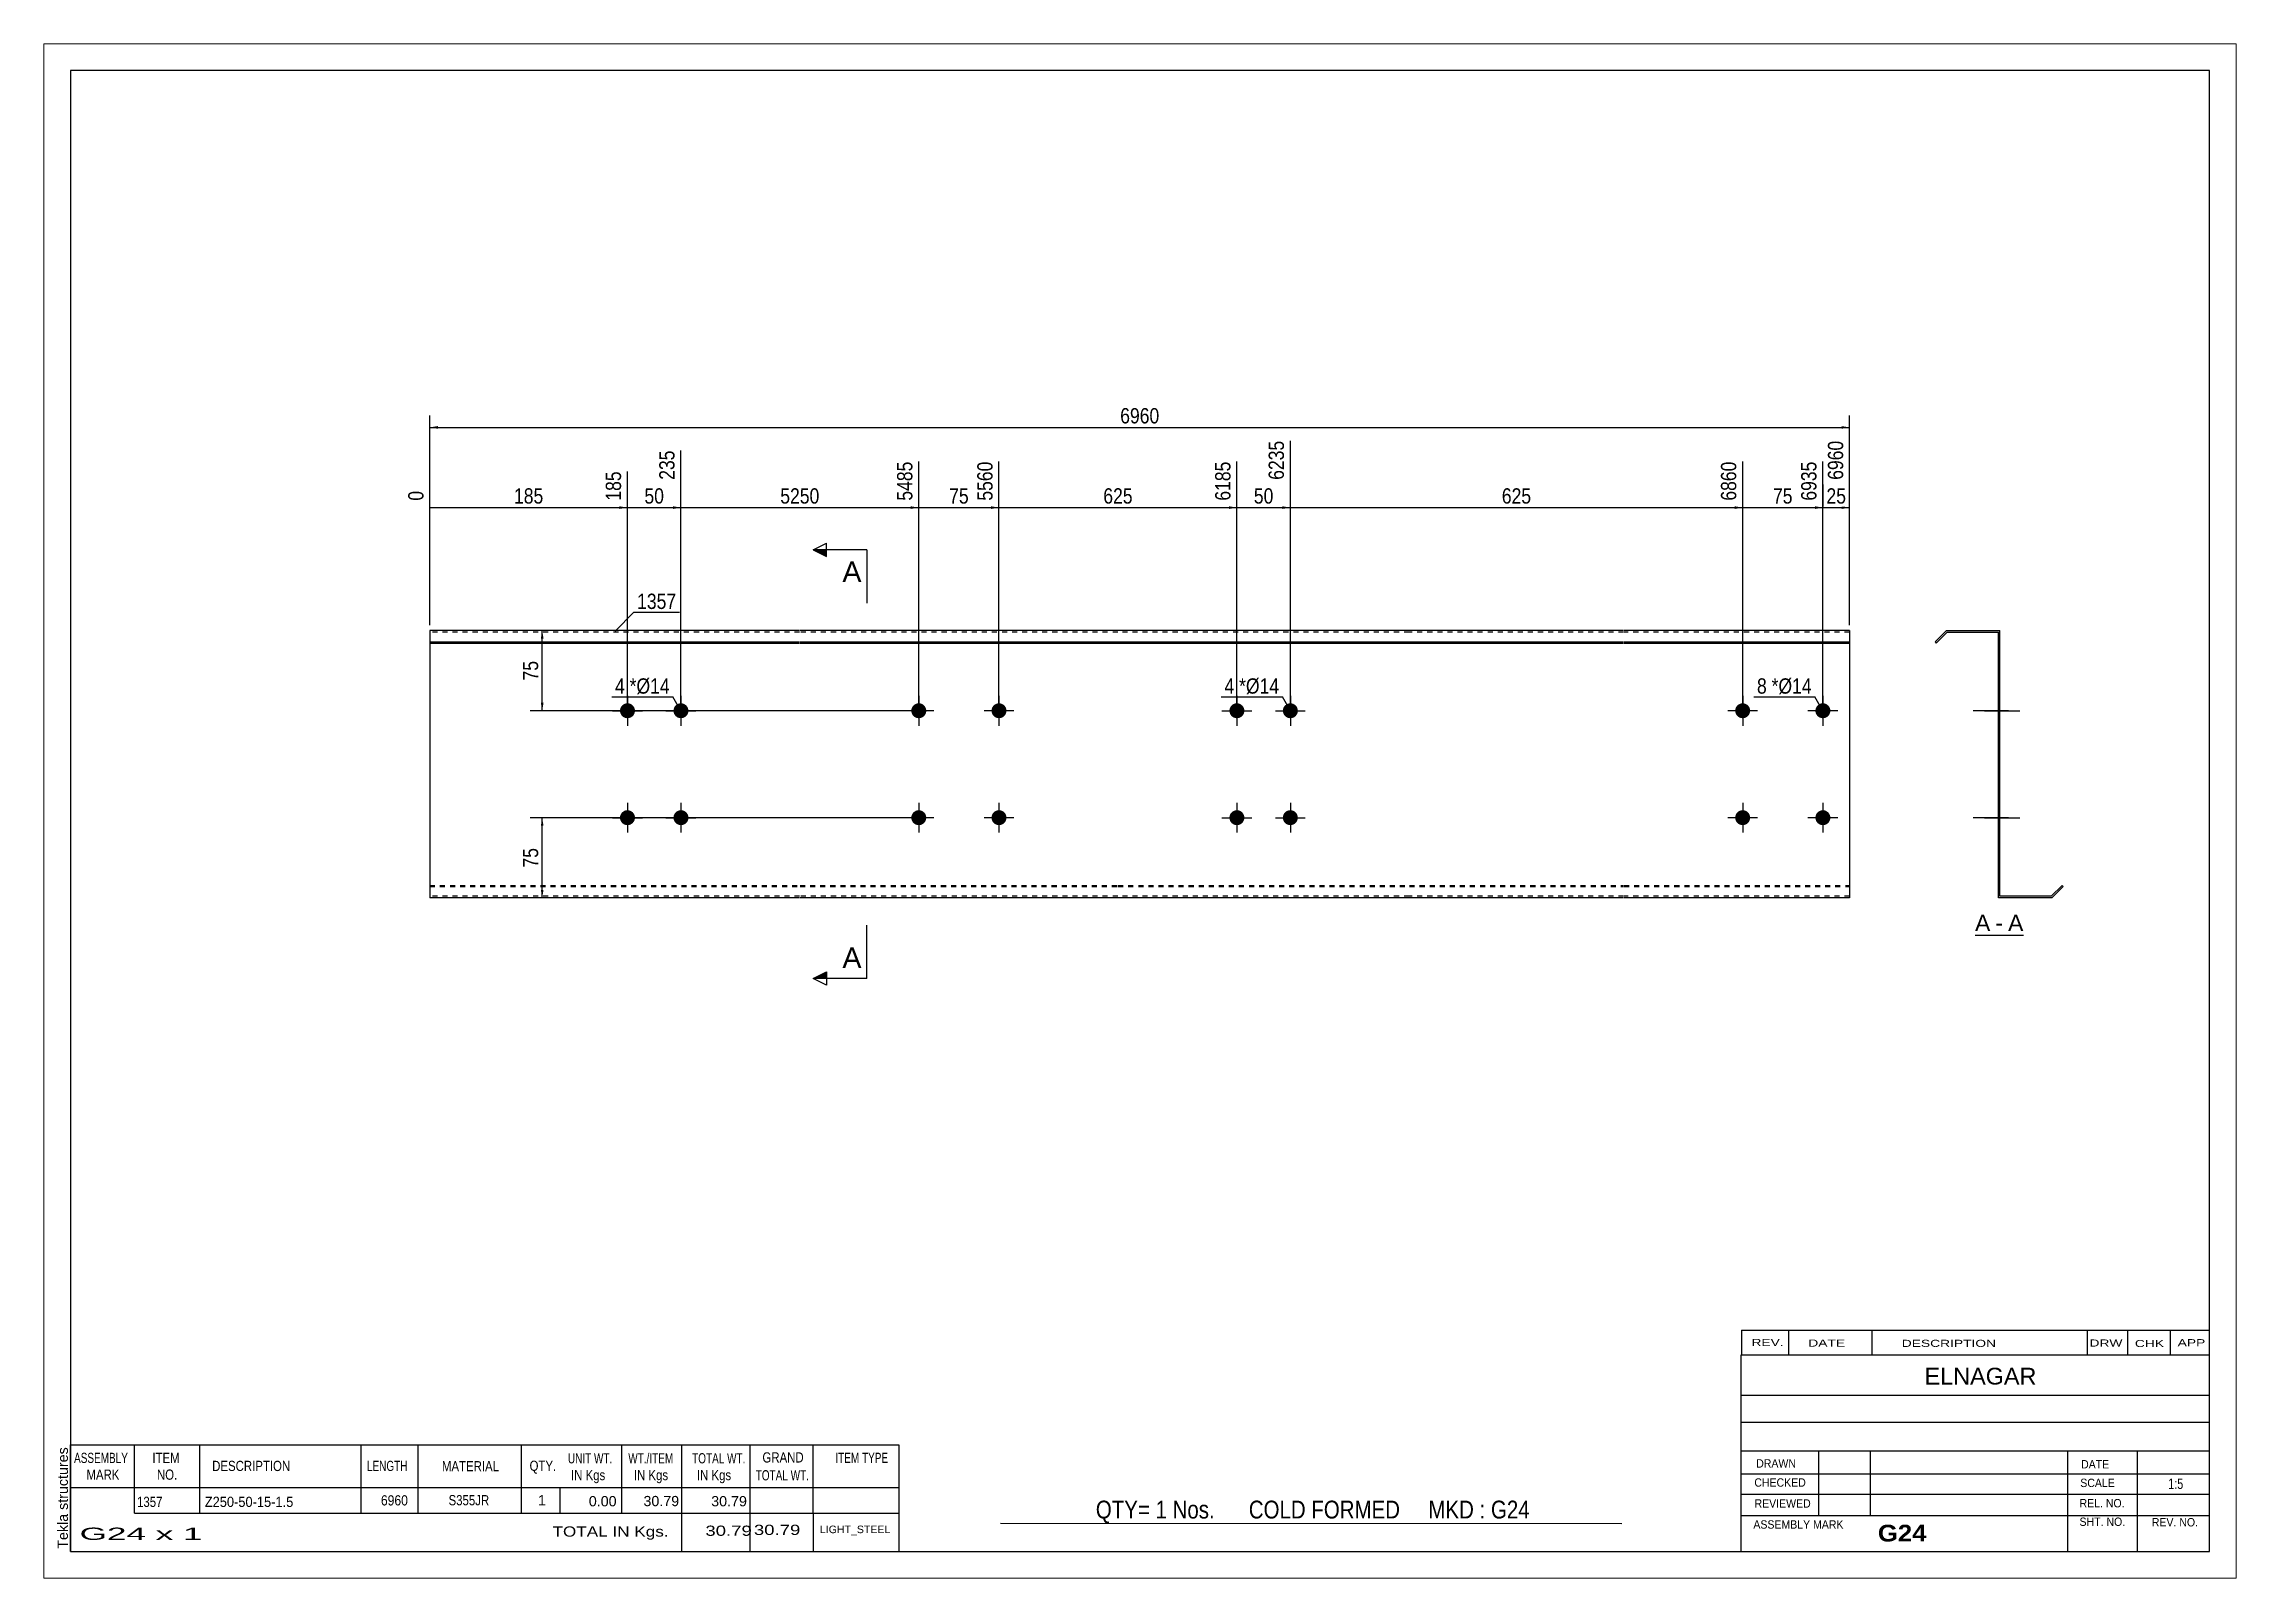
# Paper-space layout 'Layout1' of a CAD drawing. Header units: millimetres. Extents: x 0 to 410, y 0 to 287.
# The model-space entities are those that its viewports show. They can reach past a viewport. Long polylines and large blocks are cut down to what shows.
import ezdxf

# ---------------------------------------------------------------- set-up
doc = ezdxf.new("R2010")
doc.units = ezdxf.units.MM
doc.linetypes.add('DXK_LINE_DOT1', pattern=[1.8814, 0.9407, -0.9407])
doc.layers.add('Viewport layer', color=7, linetype='Continuous', plot=False)
doc.styles.add('Arial', font='ARIAL.TTF', dxfattribs={"height": 0.2})
doc.styles.add('Arial Bold', font='ARIALBD.TTF', dxfattribs={"height": 0.2})
doc.styles.add('Arial Narrow', font='ARIALN.TTF', dxfattribs={"height": 0.2})

# ---------------------------------------------------------------- blocks, each defined once
blk = doc.blocks.new('Unknown-629090139-1585')
at = {"color": 5, "linetype": 'Continuous'}
for p, q in [((332.8, 129.75), (-67.2, 129.75)), ((-67.2, 129.75), (-67.2, -147.25)), ((332.8, -147.25), (332.8, 129.75)), ((-67.2, -147.25), (332.8, -147.25))]:
    blk.add_line(p, q, dxfattribs=at)
at = {"color": 174, "linetype": 'Continuous', "style": 'Arial'}
blk.add_text('Tekla structures', height=1.9102, rotation=90, dxfattribs=at).set_placement((-67.7, -146.75))
blk = doc.blocks.new('Unknown-629090139-12 - 1229')
at = {"color": 7, "linetype": 'Continuous'}
blk.add_line((288.97, -31.95), (298, -31.95), dxfattribs=at)
at = {"color": 0, "linetype": 'Continuous'}
blk.add_wipeout([(291.81, -31.2), (291.81, -28), (288.97, -28), (288.97, -31.2)], dxfattribs=at)
blk.add_wipeout([(294.19, -31.2), (294.19, -28), (292.77, -28), (292.77, -31.2)], dxfattribs=at)
at = {"color": 96, "linetype": 'Continuous', "style": 'Arial'}
blk.add_text('A', height=3.06, dxfattribs=at).set_placement((288.97, -31.2))
at = {"color": 0, "linetype": 'Continuous'}
blk.add_wipeout([(298, -31.2), (298, -28), (295.15, -28), (295.15, -31.2)], dxfattribs=at)
at = {"color": 96, "linetype": 'Continuous', "style": 'Arial'}
for s, p in [('A', (295.15, -31.2)), ('-', (292.77, -31.2))]:
    blk.add_text(s, height=3.06, dxfattribs=at).set_placement(p)
blk = doc.blocks.new('Bolt-629090139-1223 - 1203')
at = {"linetype": 'Continuous'}
for points in [[(107.83, 10, -1), (105.03, 10, -1)], [(246.91, 10, -1), (244.11, 10, -1)]]:
    blk.add_hatch(color=3, dxfattribs=at).paths.add_polyline_path(points)
at = {"color": 3, "linetype": 'Continuous'}
for p, q in [((106.43, 12.8), (106.43, 7.2)), ((245.51, 12.8), (245.51, 7.2)), ((109.23, 10), (103.63, 10)), ((248.31, 10), (242.71, 10))]:
    blk.add_line(p, q, dxfattribs=at)
blk = doc.blocks.new('Part-629090139-1218 - 1203')
at = {"color": 2, "linetype": 'Continuous'}
for p, q in [((0, 25), (0, -25)), ((69.14, 25), (0, 25)), ((128.63, 25), (69.24, 25)), ((183.12, 25), (128.73, 25)), ((223.22, 25), (183.22, 25)), ((265.51, 25), (223.32, 25)), ((265.51, 25), (265.51, -25)), ((0, 22.88), (69.14, 22.88)), ((0, 22.67), (69.14, 22.67)), ((69.24, 22.88), (128.63, 22.88)), ((69.24, 22.67), (128.63, 22.67)), ((128.73, 22.88), (183.12, 22.88)), ((128.73, 22.67), (183.12, 22.67)), ((183.22, 22.88), (223.22, 22.88)), ((183.22, 22.67), (223.22, 22.67)), ((223.32, 22.88), (265.51, 22.88)), ((223.32, 22.67), (265.51, 22.67)), ((69.14, -25), (0, -25)), ((128.63, -25), (69.24, -25)), ((183.12, -25), (128.73, -25)), ((223.22, -25), (183.22, -25)), ((265.51, -25), (223.32, -25))]:
    blk.add_line(p, q, dxfattribs=at)
at = {"color": 7, "linetype": 'DXK_LINE_DOT1'}
for p, q in [((69.14, 24.7), (0, 24.7)), ((128.63, 24.7), (69.24, 24.7)), ((183.12, 24.7), (128.73, 24.7)), ((223.22, 24.7), (183.22, 24.7)), ((265.51, 24.7), (223.32, 24.7)), ((0, -22.67), (69.14, -22.67)), ((0, -22.88), (69.14, -22.88)), ((69.24, -22.67), (128.63, -22.67)), ((69.24, -22.88), (128.63, -22.88)), ((128.73, -22.67), (183.12, -22.67)), ((128.73, -22.88), (183.12, -22.88)), ((183.22, -22.67), (223.22, -22.67)), ((183.22, -22.88), (223.22, -22.88)), ((223.32, -22.67), (265.51, -22.67)), ((223.32, -22.88), (265.51, -22.88)), ((69.14, -24.7), (0, -24.7)), ((128.63, -24.7), (69.24, -24.7)), ((183.12, -24.7), (128.73, -24.7)), ((223.22, -24.7), (183.22, -24.7)), ((265.51, -24.7), (223.32, -24.7))]:
    blk.add_line(p, q, dxfattribs=at)
blk = doc.blocks.new('Bolt-629090139-1219 - 1203')
at = {"linetype": 'Continuous'}
for points in [[(92.83, -10, -1), (90.03, -10, -1)], [(261.91, -10, -1), (259.11, -10, -1)]]:
    blk.add_hatch(color=3, dxfattribs=at).paths.add_polyline_path(points)
at = {"color": 3, "linetype": 'Continuous'}
for p, q in [((91.43, -7.2), (91.43, -12.8)), ((260.51, -7.2), (260.51, -12.8)), ((94.23, -10), (88.63, -10)), ((263.31, -10), (257.71, -10))]:
    blk.add_line(p, q, dxfattribs=at)
blk = doc.blocks.new('Bolt-629090139-1220 - 1203')
at = {"linetype": 'Continuous'}
for points in [[(92.83, 10, -1), (90.03, 10, -1)], [(261.91, 10, -1), (259.11, 10, -1)]]:
    blk.add_hatch(color=3, dxfattribs=at).paths.add_polyline_path(points)
at = {"color": 3, "linetype": 'Continuous'}
for p, q in [((91.43, 12.8), (91.43, 7.2)), ((260.51, 12.8), (260.51, 7.2)), ((94.23, 10), (88.63, 10)), ((263.31, 10), (257.71, 10))]:
    blk.add_line(p, q, dxfattribs=at)
blk = doc.blocks.new('Bolt-629090139-1221 - 1203')
at = {"linetype": 'Continuous'}
for points in [[(152.32, 10, -1), (149.52, 10, -1)], [(162.32, 10, -1), (159.52, 10, -1)], [(152.32, -10, -1), (149.52, -10, -1)], [(162.32, -10, -1), (159.52, -10, -1)]]:
    blk.add_hatch(color=3, dxfattribs=at).paths.add_polyline_path(points)
at = {"color": 3, "linetype": 'Continuous'}
for p, q in [((150.92, 12.8), (150.92, 7.2)), ((160.92, 12.8), (160.92, 7.2)), ((148.12, 10), (153.72, 10)), ((158.12, 10), (163.72, 10)), ((150.92, -7.2), (150.92, -12.8)), ((160.92, -7.2), (160.92, -12.8)), ((148.12, -10), (153.72, -10)), ((158.12, -10), (163.72, -10))]:
    blk.add_line(p, q, dxfattribs=at)
blk = doc.blocks.new('Bolt-629090139-1222 - 1203')
at = {"linetype": 'Continuous'}
for points in [[(107.83, -10, -1), (105.03, -10, -1)], [(246.91, -10, -1), (244.11, -10, -1)]]:
    blk.add_hatch(color=3, dxfattribs=at).paths.add_polyline_path(points)
at = {"color": 3, "linetype": 'Continuous'}
for p, q in [((106.43, -7.2), (106.43, -12.8)), ((245.51, -7.2), (245.51, -12.8)), ((109.23, -10), (103.63, -10)), ((248.31, -10), (242.71, -10))]:
    blk.add_line(p, q, dxfattribs=at)
blk = doc.blocks.new('Bolt-629090139-1224 - 1203')
at = {"linetype": 'Continuous'}
for points in [[(38.35, 10, -1), (35.55, 10, -1)], [(48.35, 10, -1), (45.55, 10, -1)], [(38.35, -10, -1), (35.55, -10, -1)], [(48.35, -10, -1), (45.55, -10, -1)]]:
    blk.add_hatch(color=3, dxfattribs=at).paths.add_polyline_path(points)
at = {"color": 3, "linetype": 'Continuous'}
for p, q in [((36.95, 12.8), (36.95, 7.2)), ((46.95, 12.8), (46.95, 7.2)), ((34.15, 10), (39.75, 10)), ((44.15, 10), (49.75, 10)), ((36.95, -7.2), (36.95, -12.8)), ((46.95, -7.2), (46.95, -12.8)), ((34.15, -10), (39.75, -10)), ((44.15, -10), (49.75, -10))]:
    blk.add_line(p, q, dxfattribs=at)
blk = doc.blocks.new('Bolt-629090139-1232 - 1229')
at = {"linetype": 'Continuous'}
blk.add_hatch(color=3, dxfattribs=at).paths.add_polyline_path([(293.63, -11.4), (293.63, -8.6), (293.33, -8.6), (293.33, -11.4)])
blk.add_hatch(color=3, dxfattribs=at).paths.add_polyline_path([(293.63, -11.4), (293.63, -8.6), (293.33, -8.6), (293.33, -11.4)])
at = {"color": 3, "linetype": 'Continuous'}
for p, q in [((295.23, -10), (288.63, -10)), ((295.23, -10), (288.63, -10)), ((293.63, -8.6), (293.33, -8.6)), ((293.63, -8.6), (293.33, -8.6)), ((293.63, -11.4), (293.33, -11.4)), ((293.63, -11.4), (293.33, -11.4))]:
    blk.add_line(p, q, dxfattribs=at)
blk = doc.blocks.new('Part-629090139-1231 - 1229')
at = {"color": 2, "linetype": 'Continuous'}
for p, q in [((283.63, 25), (281.51, 22.88)), ((281.72, 22.67), (283.76, 24.7)), ((283.63, 25), (293.63, 25)), ((283.76, 24.7), (293.33, 24.7)), ((293.33, -25), (293.33, 24.7)), ((293.63, -24.7), (293.63, 25)), ((281.51, 22.88), (281.72, 22.67)), ((303.21, -24.7), (305.24, -22.67)), ((303.33, -25), (305.45, -22.88)), ((305.45, -22.88), (305.24, -22.67)), ((303.33, -25), (293.33, -25)), ((303.21, -24.7), (293.63, -24.7))]:
    blk.add_line(p, q, dxfattribs=at)
blk = doc.blocks.new('Bolt-629090139-1233 - 1229')
at = {"linetype": 'Continuous'}
blk.add_hatch(color=3, dxfattribs=at).paths.add_polyline_path([(293.63, 8.6), (293.63, 11.4), (293.33, 11.4), (293.33, 8.6)])
blk.add_hatch(color=3, dxfattribs=at).paths.add_polyline_path([(293.63, 8.6), (293.63, 11.4), (293.33, 11.4), (293.33, 8.6)])
at = {"color": 3, "linetype": 'Continuous'}
for p, q in [((295.23, 10), (288.63, 10)), ((295.23, 10), (288.63, 10)), ((293.63, 11.4), (293.33, 11.4)), ((293.63, 11.4), (293.33, 11.4)), ((293.63, 8.6), (293.33, 8.6)), ((293.63, 8.6), (293.33, 8.6))]:
    blk.add_line(p, q, dxfattribs=at)
blk = doc.blocks.new('Bolt-629090139-1234 - 1229')
at = {"linetype": 'Continuous'}
for points in [[(293.63, 8.6), (293.63, 11.4), (293.33, 11.4), (293.33, 8.6)], [(293.63, 8.6), (293.63, 11.4), (293.33, 11.4), (293.33, 8.6)], [(293.63, -11.4), (293.63, -8.6), (293.33, -8.6), (293.33, -11.4)], [(293.63, -11.4), (293.63, -8.6), (293.33, -8.6), (293.33, -11.4)]]:
    blk.add_hatch(color=3, dxfattribs=at).paths.add_polyline_path(points)
at = {"color": 3, "linetype": 'Continuous'}
for p, q in [((290.73, 10), (297.33, 10)), ((290.73, 10), (297.33, 10)), ((293.33, 11.4), (293.63, 11.4)), ((293.33, 11.4), (293.63, 11.4)), ((293.33, 8.6), (293.63, 8.6)), ((293.33, 8.6), (293.63, 8.6)), ((290.73, -10), (297.33, -10)), ((290.73, -10), (297.33, -10)), ((293.33, -8.6), (293.63, -8.6)), ((293.33, -8.6), (293.63, -8.6)), ((293.33, -11.4), (293.63, -11.4)), ((293.33, -11.4), (293.63, -11.4))]:
    blk.add_line(p, q, dxfattribs=at)
blk = doc.blocks.new('Bolt-629090139-1235 - 1229')
at = {"linetype": 'Continuous'}
blk.add_hatch(color=3, dxfattribs=at).paths.add_polyline_path([(293.63, -11.4), (293.63, -8.6), (293.33, -8.6), (293.33, -11.4)])
blk.add_hatch(color=3, dxfattribs=at).paths.add_polyline_path([(293.63, -11.4), (293.63, -8.6), (293.33, -8.6), (293.33, -11.4)])
at = {"color": 3, "linetype": 'Continuous'}
for p, q in [((295.23, -10), (288.63, -10)), ((295.23, -10), (288.63, -10)), ((293.63, -8.6), (293.33, -8.6)), ((293.63, -8.6), (293.33, -8.6)), ((293.63, -11.4), (293.33, -11.4)), ((293.63, -11.4), (293.33, -11.4))]:
    blk.add_line(p, q, dxfattribs=at)
blk = doc.blocks.new('Bolt-629090139-1236 - 1229')
at = {"linetype": 'Continuous'}
blk.add_hatch(color=3, dxfattribs=at).paths.add_polyline_path([(293.63, 8.6), (293.63, 11.4), (293.33, 11.4), (293.33, 8.6)])
blk.add_hatch(color=3, dxfattribs=at).paths.add_polyline_path([(293.63, 8.6), (293.63, 11.4), (293.33, 11.4), (293.33, 8.6)])
at = {"color": 3, "linetype": 'Continuous'}
for p, q in [((295.23, 10), (288.63, 10)), ((295.23, 10), (288.63, 10)), ((293.63, 11.4), (293.33, 11.4)), ((293.63, 11.4), (293.33, 11.4)), ((293.63, 8.6), (293.33, 8.6)), ((293.63, 8.6), (293.33, 8.6))]:
    blk.add_line(p, q, dxfattribs=at)
blk = doc.blocks.new('Bolt-629090139-1237 - 1229')
at = {"linetype": 'Continuous'}
for points in [[(293.63, 8.6), (293.63, 11.4), (293.33, 11.4), (293.33, 8.6)], [(293.63, 8.6), (293.63, 11.4), (293.33, 11.4), (293.33, 8.6)], [(293.63, -11.4), (293.63, -8.6), (293.33, -8.6), (293.33, -11.4)], [(293.63, -11.4), (293.63, -8.6), (293.33, -8.6), (293.33, -11.4)]]:
    blk.add_hatch(color=3, dxfattribs=at).paths.add_polyline_path(points)
at = {"color": 3, "linetype": 'Continuous'}
for p, q in [((290.73, 10), (297.33, 10)), ((290.73, 10), (297.33, 10)), ((293.33, 11.4), (293.63, 11.4)), ((293.33, 11.4), (293.63, 11.4)), ((293.33, 8.6), (293.63, 8.6)), ((293.33, 8.6), (293.63, 8.6)), ((290.73, -10), (297.33, -10)), ((290.73, -10), (297.33, -10)), ((293.33, -8.6), (293.63, -8.6)), ((293.33, -8.6), (293.63, -8.6)), ((293.33, -11.4), (293.63, -11.4)), ((293.33, -11.4), (293.63, -11.4))]:
    blk.add_line(p, q, dxfattribs=at)
blk = doc.blocks.new('StraightDimension-629090139-1254 - 1203')
at = {"linetype": 'Continuous'}
blk.add_hatch(color=7, dxfattribs=at).paths.add_polyline_path([(45.45, 48.25), (46.95, 48), (45.45, 47.75)])
at = {"color": 7, "linetype": 'Continuous'}
for p, q in [((46.95, 11), (46.95, 58.68)), ((36.95, 11), (36.95, 54.78)), ((36.95, 48), (46.95, 48))]:
    blk.add_line(p, q, dxfattribs=at)
at = {"color": 0}
blk.add_wipeout([(44.37, 48.15), (44.37, 52.35), (39.52, 52.35), (39.52, 48.15)], dxfattribs=at)
at = {"color": 0, "linetype": 'Continuous'}
blk.add_wipeout([(46.35, 59.28), (42.15, 59.28), (42.15, 52.6), (46.35, 52.6)], dxfattribs=at)
at = {"color": 3, "linetype": 'Continuous', "style": 'Arial Narrow'}
blk.add_text('235', height=2.863, rotation=90.0002, dxfattribs=at).set_placement((45.75, 53.2))
at = {"color": 3, "style": 'Arial Narrow'}
blk.add_text('50', height=2.863, dxfattribs=at).set_placement((40.12, 48.75))
blk = doc.blocks.new('StraightDimension-629090139-1247 - 1203')
at = {"linetype": 'Continuous'}
blk.add_hatch(color=7, dxfattribs=at).paths.add_polyline_path([(264.01, 48.25), (265.51, 48), (264.01, 47.75)])
at = {"color": 7, "linetype": 'Continuous'}
for p, q in [((265.51, 26), (265.51, 60.51)), ((260.51, 11), (260.51, 56.61)), ((260.51, 48), (265.51, 48))]:
    blk.add_line(p, q, dxfattribs=at)
at = {"color": 0}
blk.add_wipeout([(265.44, 48.15), (265.44, 52.35), (260.58, 52.35), (260.58, 48.15)], dxfattribs=at)
at = {"color": 0, "linetype": 'Continuous'}
blk.add_wipeout([(264.91, 61.11), (260.71, 61.11), (260.71, 52.6), (264.91, 52.6)], dxfattribs=at)
at = {"color": 3, "linetype": 'Continuous', "style": 'Arial Narrow'}
blk.add_text('6960', height=2.863, rotation=90.0002, dxfattribs=at).set_placement((264.31, 53.2))
at = {"color": 3, "style": 'Arial Narrow'}
blk.add_text('25', height=2.863, dxfattribs=at).set_placement((261.18, 48.75))
blk = doc.blocks.new('StraightDimension-629090139-1248 - 1203')
at = {"linetype": 'Continuous'}
blk.add_hatch(color=7, dxfattribs=at).paths.add_polyline_path([(259.01, 48.25), (260.51, 48), (259.01, 47.75)])
at = {"color": 7, "linetype": 'Continuous'}
for p, q in [((245.51, 11), (245.51, 56.61)), ((260.51, 11), (260.51, 56.61)), ((245.51, 48), (260.51, 48))]:
    blk.add_line(p, q, dxfattribs=at)
at = {"color": 0}
blk.add_wipeout([(255.44, 48.15), (255.44, 52.35), (250.58, 52.35), (250.58, 48.15)], dxfattribs=at)
at = {"color": 0, "linetype": 'Continuous'}
blk.add_wipeout([(259.91, 57.21), (255.71, 57.21), (255.71, 48.7), (259.91, 48.7)], dxfattribs=at)
at = {"color": 3, "linetype": 'Continuous', "style": 'Arial Narrow'}
blk.add_text('6935', height=2.863, rotation=90.0002, dxfattribs=at).set_placement((259.31, 49.3))
at = {"color": 3, "style": 'Arial Narrow'}
blk.add_text('75', height=2.863, dxfattribs=at).set_placement((251.18, 48.75))
blk = doc.blocks.new('StraightDimension-629090139-1249 - 1203')
at = {"linetype": 'Continuous'}
blk.add_hatch(color=7, dxfattribs=at).paths.add_polyline_path([(244.01, 48.25), (245.51, 48), (244.01, 47.75)])
at = {"color": 7, "linetype": 'Continuous'}
for p, q in [((160.92, 11), (160.92, 60.51)), ((245.51, 11), (245.51, 56.61)), ((160.92, 48), (245.51, 48))]:
    blk.add_line(p, q, dxfattribs=at)
at = {"color": 0, "linetype": 'Continuous'}
blk.add_wipeout([(244.91, 57.21), (240.71, 57.21), (240.71, 48.7), (244.91, 48.7)], dxfattribs=at)
at = {"color": 0}
blk.add_wipeout([(206.56, 48.15), (206.56, 52.35), (199.87, 52.35), (199.87, 48.15)], dxfattribs=at)
at = {"color": 3, "linetype": 'Continuous', "style": 'Arial Narrow'}
blk.add_text('6860', height=2.863, rotation=90.0002, dxfattribs=at).set_placement((244.31, 49.3))
at = {"color": 3, "style": 'Arial Narrow'}
blk.add_text('625', height=2.863, dxfattribs=at).set_placement((200.47, 48.75))
blk = doc.blocks.new('StraightDimension-629090139-1250 - 1203')
at = {"linetype": 'Continuous'}
blk.add_hatch(color=7, dxfattribs=at).paths.add_polyline_path([(159.42, 48.25), (160.92, 48), (159.42, 47.75)])
at = {"color": 7, "linetype": 'Continuous'}
for p, q in [((160.92, 11), (160.92, 60.51)), ((150.92, 11), (150.92, 56.61)), ((150.92, 48), (160.92, 48))]:
    blk.add_line(p, q, dxfattribs=at)
at = {"color": 0}
blk.add_wipeout([(158.35, 48.15), (158.35, 52.35), (153.49, 52.35), (153.49, 48.15)], dxfattribs=at)
at = {"color": 0, "linetype": 'Continuous'}
blk.add_wipeout([(160.32, 61.11), (156.12, 61.11), (156.12, 52.6), (160.32, 52.6)], dxfattribs=at)
at = {"color": 3, "linetype": 'Continuous', "style": 'Arial Narrow'}
blk.add_text('6235', height=2.863, rotation=90.0002, dxfattribs=at).set_placement((159.72, 53.2))
at = {"color": 3, "style": 'Arial Narrow'}
blk.add_text('50', height=2.863, dxfattribs=at).set_placement((154.09, 48.75))
blk = doc.blocks.new('StraightDimension-629090139-1251 - 1203')
at = {"linetype": 'Continuous'}
blk.add_hatch(color=7, dxfattribs=at).paths.add_polyline_path([(149.42, 48.25), (150.92, 48), (149.42, 47.75)])
at = {"color": 7, "linetype": 'Continuous'}
for p, q in [((106.43, 11), (106.43, 56.61)), ((150.92, 11), (150.92, 56.61)), ((106.43, 48), (150.92, 48))]:
    blk.add_line(p, q, dxfattribs=at)
at = {"color": 0, "linetype": 'Continuous'}
blk.add_wipeout([(150.32, 57.21), (146.12, 57.21), (146.12, 48.7), (150.32, 48.7)], dxfattribs=at)
at = {"color": 0}
blk.add_wipeout([(132.02, 48.15), (132.02, 52.35), (125.34, 52.35), (125.34, 48.15)], dxfattribs=at)
at = {"color": 3, "linetype": 'Continuous', "style": 'Arial Narrow'}
blk.add_text('6185', height=2.863, rotation=90.0002, dxfattribs=at).set_placement((149.72, 49.3))
at = {"color": 3, "style": 'Arial Narrow'}
blk.add_text('625', height=2.863, dxfattribs=at).set_placement((125.94, 48.75))
blk = doc.blocks.new('StraightDimension-629090139-1252 - 1203')
at = {"linetype": 'Continuous'}
blk.add_hatch(color=7, dxfattribs=at).paths.add_polyline_path([(104.93, 48.25), (106.43, 48), (104.93, 47.75)])
at = {"color": 7, "linetype": 'Continuous'}
for p, q in [((91.43, 11), (91.43, 56.61)), ((106.43, 11), (106.43, 56.61)), ((91.43, 48), (106.43, 48))]:
    blk.add_line(p, q, dxfattribs=at)
at = {"color": 0}
blk.add_wipeout([(101.36, 48.15), (101.36, 52.35), (96.51, 52.35), (96.51, 48.15)], dxfattribs=at)
at = {"color": 0, "linetype": 'Continuous'}
blk.add_wipeout([(105.83, 57.21), (101.63, 57.21), (101.63, 48.7), (105.83, 48.7)], dxfattribs=at)
at = {"color": 3, "linetype": 'Continuous', "style": 'Arial Narrow'}
blk.add_text('5560', height=2.863, rotation=90.0002, dxfattribs=at).set_placement((105.23, 49.3))
at = {"color": 3, "style": 'Arial Narrow'}
blk.add_text('75', height=2.863, dxfattribs=at).set_placement((97.11, 48.75))
blk = doc.blocks.new('StraightDimension-629090139-1253 - 1203')
at = {"linetype": 'Continuous'}
blk.add_hatch(color=7, dxfattribs=at).paths.add_polyline_path([(89.93, 48.25), (91.43, 48), (89.93, 47.75)])
at = {"color": 7, "linetype": 'Continuous'}
for p, q in [((46.95, 11), (46.95, 58.68)), ((91.43, 11), (91.43, 56.61)), ((46.95, 48), (91.43, 48))]:
    blk.add_line(p, q, dxfattribs=at)
at = {"color": 0, "linetype": 'Continuous'}
blk.add_wipeout([(90.83, 57.21), (86.63, 57.21), (86.63, 48.7), (90.83, 48.7)], dxfattribs=at)
at = {"color": 0}
blk.add_wipeout([(73.45, 48.15), (73.45, 52.35), (64.93, 52.35), (64.93, 48.15)], dxfattribs=at)
at = {"color": 3, "linetype": 'Continuous', "style": 'Arial Narrow'}
blk.add_text('5485', height=2.863, rotation=90.0002, dxfattribs=at).set_placement((90.23, 49.3))
at = {"color": 3, "style": 'Arial Narrow'}
blk.add_text('5250', height=2.863, dxfattribs=at).set_placement((65.53, 48.75))
blk = doc.blocks.new('StraightDimension-629090139-1304 - 1203')
at = {"linetype": 'Continuous'}
for points in [[(1.5, 62.75), (0, 63), (1.5, 63.25)], [(264.01, 63.25), (265.51, 63), (264.01, 62.75)]]:
    blk.add_hatch(color=7, dxfattribs=at).paths.add_polyline_path(points)
at = {"color": 7, "linetype": 'Continuous'}
for p, q in [((0, 26), (0, 65.25)), ((0, 63), (265.51, 63)), ((265.51, 26), (265.51, 65.25))]:
    blk.add_line(p, q, dxfattribs=at)
at = {"color": 0}
blk.add_wipeout([(137.01, 63.15), (137.01, 67.35), (128.5, 67.35), (128.5, 63.15)], dxfattribs=at)
at = {"color": 3, "style": 'Arial Narrow'}
blk.add_text('6960', height=2.863, dxfattribs=at).set_placement((129.1, 63.75))
blk = doc.blocks.new('StraightDimension-629090139-1255 - 1203')
at = {"linetype": 'Continuous'}
blk.add_hatch(color=7, dxfattribs=at).paths.add_polyline_path([(35.45, 48.25), (36.95, 48), (35.45, 47.75)])
at = {"color": 7, "linetype": 'Continuous'}
for p, q in [((36.95, 11), (36.95, 54.78)), ((0, 26), (0, 51.13)), ((0, 48), (36.95, 48))]:
    blk.add_line(p, q, dxfattribs=at)
at = {"color": 0, "linetype": 'Continuous'}
for points in [[(36.35, 55.38), (32.15, 55.38), (32.15, 48.7), (36.35, 48.7)], [(-0.6, 51.73), (-4.8, 51.73), (-4.8, 48.7), (-0.6, 48.7)]]:
    blk.add_wipeout(points, dxfattribs=at)
at = {"color": 0}
blk.add_wipeout([(21.82, 48.15), (21.82, 52.35), (15.13, 52.35), (15.13, 48.15)], dxfattribs=at)
at = {"color": 3, "linetype": 'Continuous', "style": 'Arial Narrow'}
for s, height, p in [('185', 2.863, (35.75, 49.3)), ('0', 2.86, (-1.2, 49.3))]:
    blk.add_text(s, height=height, rotation=90.0002, dxfattribs=at).set_placement(p)
at = {"color": 3, "style": 'Arial Narrow'}
blk.add_text('185', height=2.863, dxfattribs=at).set_placement((15.73, 48.75))
blk = doc.blocks.new('StraightDimension-629090139-1292 - 1203')
at = {"linetype": 'Continuous'}
for points in [[(20.75, 23.5), (21, 25), (21.25, 23.5)], [(21.25, 11.5), (21, 10), (20.75, 11.5)]]:
    blk.add_hatch(color=7, dxfattribs=at).paths.add_polyline_path(points)
at = {"color": 7, "linetype": 'Continuous'}
for p, q in [((35.95, 25), (18.75, 25)), ((21, 10), (21, 25)), ((90.43, 10), (18.75, 10))]:
    blk.add_line(p, q, dxfattribs=at)
at = {"color": 0}
blk.add_wipeout([(20.85, 19.93), (16.65, 19.93), (16.65, 15.07), (20.85, 15.07)], dxfattribs=at)
at = {"color": 3, "style": 'Arial Narrow'}
blk.add_text('75', height=2.863, rotation=90.0002, dxfattribs=at).set_placement((20.25, 15.67))
blk = doc.blocks.new('StraightDimension-629090139-1298 - 1203')
at = {"linetype": 'Continuous'}
for points in [[(20.75, -11.5), (21, -10), (21.25, -11.5)], [(21.25, -23.5), (21, -25), (20.75, -23.5)]]:
    blk.add_hatch(color=7, dxfattribs=at).paths.add_polyline_path(points)
at = {"color": 7, "linetype": 'Continuous'}
for p, q in [((90.43, -10), (18.75, -10)), ((21, -25), (21, -10)), ((35.95, -25), (18.75, -25))]:
    blk.add_line(p, q, dxfattribs=at)
at = {"color": 0}
blk.add_wipeout([(20.85, -15.07), (16.65, -15.07), (16.65, -19.93), (20.85, -19.93)], dxfattribs=at)
at = {"color": 3, "style": 'Arial Narrow'}
blk.add_text('75', height=2.863, rotation=90.0002, dxfattribs=at).set_placement((20.25, -19.33))
blk = doc.blocks.new('CBS_BOM-629090139-1604')
at = {"color": 7, "linetype": 'Continuous'}
for p, q in [((-67.23, -135.28), (-67.23, -127.28)), ((-67.23, -127.28), (87.69, -127.28)), ((-55.23, -135.28), (-55.23, -127.28)), ((-43.04, -135.28), (-43.04, -127.28)), ((-12.88, -135.28), (-12.88, -127.28)), ((-2.2, -135.28), (-2.2, -127.28)), ((17.12, -135.28), (17.12, -127.28)), ((35.92, -135.28), (35.92, -127.28)), ((47.13, -135.28), (47.13, -127.28)), ((59.92, -135.28), (59.92, -127.28)), ((71.67, -135.28), (71.67, -127.28)), ((87.69, -127.29), (87.69, -135.27)), ((-67.23, -135.28), (87.69, -135.28)), ((-67.23, -140.08), (-67.23, -135.28)), ((-55.23, -140.08), (-55.23, -135.28)), ((-43.04, -140.08), (-43.04, -135.28)), ((-12.88, -140.08), (-12.88, -135.28)), ((-2.2, -140.08), (-2.2, -135.28)), ((17.12, -140.08), (17.12, -135.28)), ((24.38, -140.08), (24.38, -135.28)), ((35.92, -140.08), (35.92, -135.28)), ((47.13, -140.08), (47.13, -135.28)), ((59.92, -140.08), (59.92, -135.28)), ((71.69, -140.08), (71.69, -135.28)), ((87.69, -135.28), (87.69, -140.08)), ((-67.23, -147.28), (-67.23, -140.1)), ((-55.23, -140.08), (87.69, -140.08)), ((47.13, -147.28), (47.13, -140.1)), ((59.92, -147.28), (59.92, -140.1)), ((71.73, -147.28), (71.73, -140.1)), ((87.69, -140.08), (87.69, -147.28)), ((-67.23, -147.28), (87.69, -147.28))]:
    blk.add_line(p, q, dxfattribs=at)
at = {"color": 3, "linetype": 'Continuous', "style": 'Arial'}
for s, height, width, p in [('ASSEMBLY', 1.91, 0.7, (-66.55, -130.71)), ('ITEM', 1.91, 0.8, (-51.9, -130.71)), ('DESCRIPTION', 1.9102, 0.8, (-40.72, -132.21)), ('LENGTH', 1.91, 0.7, (-11.77, -132.21)), ('MATERIAL', 1.91, 0.8, (2.25, -132.26)), ('QTY.', 1.91, 0.8, (18.64, -132.18)), ('UNIT WT.', 1.91, 0.7, (25.81, -130.78)), ('WT./ITEM', 1.91, 0.7, (37.1, -130.78)), ('TOTAL WT.', 1.91, 0.7, (49.04, -130.78)), ('GRAND', 1.91, 0.8, (62.19, -130.62)), ('ITEM TYPE', 1.91, 0.7, (75.83, -130.7)), ('MARK', 1.91, 0.8, (-64.23, -133.84)), ('NO.', 1.91, 0.8, (-51.05, -133.84)), ('IN Kgs', 1.91, 0.8, (26.39, -133.92)), ('IN Kgs', 1.91, 0.8, (38.14, -133.92)), ('IN Kgs', 1.91, 0.8, (49.93, -133.92)), ('TOTAL WT.', 1.91, 0.7, (60.93, -133.96))]:
    blk.add_text(s, height=height, dxfattribs=dict(at, width=width)).set_placement(p)
at = {"color": 7, "linetype": 'Continuous', "style": 'Arial'}
for s, height, width, p in [('1357', 1.91, 0.8, (-54.77, -138.93)), ('Z250-50-15-1.5', 1.9102, 0.9, (-42.1, -138.93)), ('6960', 1.91, 0.85, (-9.16, -138.65)), ('S355JR', 1.91, 0.8, (3.49, -138.62))]:
    blk.add_text(s, height=height, dxfattribs=dict(at, width=width)).set_placement(p)
for s, p in [('1', (20.21, -138.62)), ('0.00', (29.72, -138.81)), ('30.79', (39.94, -138.78)), ('30.79', (52.61, -138.81))]:
    blk.add_text(s, height=1.91, dxfattribs=at).set_placement(p)
at = {"color": 6, "linetype": 'Continuous', "style": 'Arial'}
for s, height, width, p in [('G24 x 1', 2.292, 2.05, (-65.51, -145.09)), ('TOTAL IN Kgs.', 1.9102, 1.2, (22.93, -144.48)), ('30.79', 1.91, 1.3, (51.52, -144.33)), ('30.79', 1.91, 1.3, (60.59, -144.17))]:
    blk.add_text(s, height=height, dxfattribs=dict(at, width=width)).set_placement(p)
blk.add_text('LIGHT_STEEL', height=1.4135, dxfattribs=at).set_placement((72.94, -143.83))
blk = doc.blocks.new('CBS_CALLOFF-629090139-1605')
at = {"color": 7, "linetype": 'Continuous'}
blk.add_line((106.68, -141.98), (222.91, -142), dxfattribs=at)
at = {"color": 3, "linetype": 'Continuous', "style": 'Arial Narrow'}
blk.add_text('QTY= 1 Nos.      COLD FORMED     MKD : G24', height=3.3405, dxfattribs=at).set_placement((124.54, -141.09))
blk = doc.blocks.new('CBS_NAME_BLOG-629090139-1606')
at = {"color": 7, "linetype": 'Continuous'}
for p, q in [((245.21, -110.5), (332.73, -110.5)), ((245.21, -147.21), (245.21, -110.5)), ((245.21, -118.04), (332.73, -118.04)), ((245.28, -123.09), (332.8, -123.09)), ((245.21, -128.46), (332.73, -128.46)), ((259.73, -140.57), (259.73, -128.47)), ((269.42, -140.54), (269.42, -128.47)), ((306.33, -147.21), (306.33, -128.48)), ((319.38, -147.21), (319.38, -128.47)), ((245.22, -132.76), (332.8, -132.74)), ((245.21, -136.51), (332.73, -136.51)), ((245.21, -140.55), (332.73, -140.55)), ((245.21, -147.25), (332.8, -147.25))]:
    blk.add_line(p, q, dxfattribs=at)
at = {"color": 3, "linetype": 'Continuous', "style": 'Arial'}
blk.add_text('ELNAGAR', height=3.133, dxfattribs=at).set_placement((279.53, -116.03))
at = {"color": 3, "linetype": 'Continuous'}
for s, height, style, width, p in [('DRAWN', 1.566, 'Arial', 0.9, (248.04, -131.57)), ('DATE', 1.566, 'Arial', 0.9, (308.8, -131.73)), ('CHECKED', 1.566, 'Arial', 0.9, (247.69, -135.14)), ('SCALE', 1.566, 'Arial', 0.9, (308.65, -135.21)), ('1:5', 1.957, 'Arial Narrow', 0.9, (325.1, -135.57)), ('REVIEWED', 1.566, 'Arial', 0.9, (247.73, -139.06)), ('REL. NO.', 1.566, 'Arial', 0.9, (308.51, -139.01)), ('ASSEMBLY MARK', 1.5663, 'Arial', 0.9, (247.51, -142.99)), ('G24', 3.131, 'Arial Bold', 1.1, (270.79, -145.39)), ('SHT. NO.', 1.566, 'Arial', 0.9, (308.51, -142.48)), ('REV. NO.', 1.566, 'Arial', 0.9, (322.03, -142.57))]:
    blk.add_text(s, height=height, dxfattribs=dict(at, style=style, width=width)).set_placement(p)
blk = doc.blocks.new('CBS_REVISION-629090139-1607')
at = {"color": 7, "linetype": 'Continuous'}
for p, q in [((245.29, -105.87), (332.79, -105.87)), ((245.29, -105.87), (245.29, -110.5)), ((254.09, -105.87), (254.09, -110.5)), ((269.68, -105.87), (269.68, -110.44)), ((309.94, -105.87), (309.94, -110.5)), ((317.48, -105.87), (317.48, -110.5)), ((325.43, -105.87), (325.43, -110.5)), ((245.29, -110.5), (332.79, -110.5))]:
    blk.add_line(p, q, dxfattribs=at)
at = {"color": 7, "style": 'Arial Narrow', "width": 1.7}
for s, height, p in [('REV.', 1.326, (247.15, -108.82)), ('DATE', 1.326, (257.78, -108.94)), ('DESCRIPTION', 1.3257, (275.26, -108.99)), ('DRW', 1.326, (310.37, -108.93)), ('CHK', 1.326, (318.86, -109.02)), ('APP', 1.326, (326.86, -108.87))]:
    blk.add_text(s, height=height, dxfattribs=at).set_placement(p)
blk = doc.blocks.new('SectionMark-629090139-1245 - 1203')
at = {"linetype": 'Continuous'}
for points in [[(74.2, 40.1), (74.2, 38.85), (71.7, 40.1)], [(74.2, -38.85), (74.2, -40.1), (71.7, -40.1)]]:
    blk.add_hatch(color=30, dxfattribs=at).paths.add_polyline_path(points)
at = {"color": 30, "linetype": 'Continuous'}
for p, q in [((71.7, 40.1), (74.2, 41.35)), ((74.2, 38.85), (74.2, 41.35)), ((71.7, 40.1), (74.2, 38.85)), ((71.7, -40.1), (74.2, -38.85)), ((74.2, -41.35), (71.7, -40.1)), ((74.2, -38.85), (74.2, -41.35))]:
    blk.add_line(p, q, dxfattribs=at)
at = {"color": 0, "linetype": 'Continuous'}
for points in [[(80.7, 34.1), (80.7, 38.1), (77.15, 38.1), (77.15, 34.1)], [(80.7, -38.1), (80.7, -34.1), (77.15, -34.1), (77.15, -38.1)]]:
    blk.add_wipeout(points, dxfattribs=at)
at = {"color": 30, "linetype": 'Continuous'}
for p, q in [((81.7, 40.1), (71.7, 40.1)), ((81.7, 40.1), (81.7, 30.1)), ((81.7, -40.1), (81.7, -30.1)), ((81.7, -40.1), (71.7, -40.1))]:
    blk.add_line(p, q, dxfattribs=at)
at = {"color": 96, "linetype": 'Continuous', "style": 'Arial'}
for p in [(77.15, 34.1), (77.15, -38.1)]:
    blk.add_text('A', height=3.82, dxfattribs=at).set_placement(p)
blk = doc.blocks.new('Mark-629090139-1307 - 1203')
at = {"color": 0}
blk.add_wipeout([(46.07, 29.04), (46.07, 32.04), (38.75, 32.04), (38.75, 29.04)], dxfattribs=at)
blk.add_wipeout([(46.07, 29.04), (46.07, 32.04), (38.75, 32.04), (38.75, 29.04)], dxfattribs=at)
at = {"color": 7, "linetype": 'Continuous'}
for p, q in [((34.62, 24.9), (38.15, 28.44)), ((38.15, 28.44), (46.67, 28.44))]:
    blk.add_line(p, q, dxfattribs=at)
at = {"color": 3, "style": 'Arial Narrow'}
blk.add_text('1357', height=2.863, dxfattribs=at).set_placement((38.75, 29.04))
blk = doc.blocks.new('MarkSet-629090139-1320 - 1203')
at = {"color": 0}
blk.add_wipeout([(250.02, 13.2), (250.02, 16.2), (248.19, 16.2), (248.19, 13.2)], dxfattribs=at)
blk.add_wipeout([(250.02, 13.2), (250.02, 16.2), (248.19, 16.2), (248.19, 13.2)], dxfattribs=at)
blk.add_wipeout([(252.2, 13.2), (252.2, 16.2), (250.92, 16.2), (250.92, 13.2)], dxfattribs=at)
blk.add_wipeout([(252.2, 13.2), (252.2, 16.2), (250.92, 16.2), (250.92, 13.2)], dxfattribs=at)
at = {"color": 3, "style": 'Arial Narrow'}
blk.add_text('8', height=2.86, dxfattribs=at).set_placement((248.19, 13.2))
at = {"color": 0}
blk.add_wipeout([(258.41, 13.2), (258.41, 16.2), (252.2, 16.2), (252.2, 13.2)], dxfattribs=at)
blk.add_wipeout([(258.41, 13.2), (258.41, 16.2), (252.2, 16.2), (252.2, 13.2)], dxfattribs=at)
at = {"color": 7, "linetype": 'Continuous'}
for p in [(247.59, 12.6), (260.51, 10)]:
    blk.add_line(p, (259.01, 12.6), dxfattribs=at)
at = {"color": 3, "style": 'Arial Narrow'}
for s, height, p in [('*', 2.86, (250.92, 13.2)), ('Ø14', 2.863, (252.2, 13.2))]:
    blk.add_text(s, height=height, dxfattribs=at).set_placement(p)
blk = doc.blocks.new('Mark-629090139-1325 - 1203')
at = {"color": 0}
blk.add_wipeout([(150.43, 13.2), (150.43, 16.2), (148.6, 16.2), (148.6, 13.2)], dxfattribs=at)
blk.add_wipeout([(150.43, 13.2), (150.43, 16.2), (148.6, 16.2), (148.6, 13.2)], dxfattribs=at)
blk.add_wipeout([(152.61, 13.2), (152.61, 16.2), (151.33, 16.2), (151.33, 13.2)], dxfattribs=at)
blk.add_wipeout([(152.61, 13.2), (152.61, 16.2), (151.33, 16.2), (151.33, 13.2)], dxfattribs=at)
at = {"color": 3, "style": 'Arial Narrow'}
blk.add_text('4', height=2.86, dxfattribs=at).set_placement((148.6, 13.2))
at = {"color": 0}
blk.add_wipeout([(158.82, 13.2), (158.82, 16.2), (152.61, 16.2), (152.61, 13.2)], dxfattribs=at)
blk.add_wipeout([(158.82, 13.2), (158.82, 16.2), (152.61, 16.2), (152.61, 13.2)], dxfattribs=at)
at = {"color": 7, "linetype": 'Continuous'}
for p in [(148, 12.6), (160.92, 10)]:
    blk.add_line(p, (159.42, 12.6), dxfattribs=at)
at = {"color": 3, "style": 'Arial Narrow'}
for s, height, p in [('*', 2.86, (151.33, 13.2)), ('Ø14', 2.863, (152.61, 13.2))]:
    blk.add_text(s, height=height, dxfattribs=at).set_placement(p)
blk = doc.blocks.new('Mark-629090139-1326 - 1203')
at = {"color": 0}
blk.add_wipeout([(36.45, 13.2), (36.45, 16.2), (34.63, 16.2), (34.63, 13.2)], dxfattribs=at)
blk.add_wipeout([(36.45, 13.2), (36.45, 16.2), (34.63, 16.2), (34.63, 13.2)], dxfattribs=at)
blk.add_wipeout([(38.63, 13.2), (38.63, 16.2), (37.35, 16.2), (37.35, 13.2)], dxfattribs=at)
blk.add_wipeout([(38.63, 13.2), (38.63, 16.2), (37.35, 16.2), (37.35, 13.2)], dxfattribs=at)
at = {"color": 3, "style": 'Arial Narrow'}
blk.add_text('4', height=2.86, dxfattribs=at).set_placement((34.63, 13.2))
at = {"color": 0}
blk.add_wipeout([(44.85, 13.2), (44.85, 16.2), (38.63, 16.2), (38.63, 13.2)], dxfattribs=at)
blk.add_wipeout([(44.85, 13.2), (44.85, 16.2), (38.63, 16.2), (38.63, 13.2)], dxfattribs=at)
at = {"color": 7, "linetype": 'Continuous'}
for p in [(34.03, 12.6), (46.95, 10)]:
    blk.add_line(p, (45.45, 12.6), dxfattribs=at)
at = {"color": 3, "style": 'Arial Narrow'}
for s, height, p in [('*', 2.86, (37.35, 13.2)), ('Ø14', 2.863, (38.63, 13.2))]:
    blk.add_text(s, height=height, dxfattribs=at).set_placement(p)

msp = doc.modelspace()

# ---------------------------------------------------------------- block references
for name in ['Unknown-629090139-1585', 'Part-629090139-1218 - 1203', 'Part-629090139-1231 - 1229', 'Bolt-629090139-1224 - 1203', 'Bolt-629090139-1220 - 1203', 'Bolt-629090139-1223 - 1203', 'Bolt-629090139-1221 - 1203', 'Bolt-629090139-1233 - 1229', 'Bolt-629090139-1236 - 1229', 'Bolt-629090139-1234 - 1229', 'Bolt-629090139-1237 - 1229', 'Bolt-629090139-1219 - 1203', 'Bolt-629090139-1222 - 1203', 'Bolt-629090139-1232 - 1229', 'Bolt-629090139-1235 - 1229', 'CBS_REVISION-629090139-1607', 'CBS_NAME_BLOG-629090139-1606', 'CBS_BOM-629090139-1604', 'CBS_CALLOFF-629090139-1605']:
    msp.add_blockref(name, (0, 0))

# ---------------------------------------------------------------- next in the draw order: block references
for name in ['StraightDimension-629090139-1254 - 1203', 'StraightDimension-629090139-1247 - 1203', 'StraightDimension-629090139-1298 - 1203', 'Unknown-629090139-12 - 1229']:
    msp.add_blockref(name, (0, 0))

# ---------------------------------------------------------------- next in the draw order: block references
msp.add_blockref('StraightDimension-629090139-1248 - 1203', (0, 0))

# ---------------------------------------------------------------- next in the draw order: block references
for name in ['StraightDimension-629090139-1249 - 1203', 'MarkSet-629090139-1320 - 1203']:
    msp.add_blockref(name, (0, 0))

# ---------------------------------------------------------------- next in the draw order: block references
msp.add_blockref('StraightDimension-629090139-1250 - 1203', (0, 0))

# ---------------------------------------------------------------- next in the draw order: block references
msp.add_blockref('StraightDimension-629090139-1251 - 1203', (0, 0))

# ---------------------------------------------------------------- next in the draw order: block references
for name in ['StraightDimension-629090139-1252 - 1203', 'Mark-629090139-1325 - 1203']:
    msp.add_blockref(name, (0, 0))

# ---------------------------------------------------------------- next in the draw order: block references
msp.add_blockref('StraightDimension-629090139-1253 - 1203', (0, 0))

# ---------------------------------------------------------------- next in the draw order: block references
msp.add_blockref('StraightDimension-629090139-1304 - 1203', (0, 0))

# ---------------------------------------------------------------- next in the draw order: block references
msp.add_blockref('StraightDimension-629090139-1255 - 1203', (0, 0))

# ---------------------------------------------------------------- next in the draw order: block references
msp.add_blockref('StraightDimension-629090139-1292 - 1203', (0, 0))

# ---------------------------------------------------------------- next in the draw order: block references
for name in ['SectionMark-629090139-1245 - 1203', 'Mark-629090139-1307 - 1203', 'Mark-629090139-1326 - 1203']:
    msp.add_blockref(name, (0, 0))

psp = doc.layouts.get("Layout1")

# ---------------------------------------------------------------- viewports
at = {"layer": 'Viewport layer', "view_target_point": (132.8, -8.75)}
psp.add_viewport(center=(205, 143.5), size=(410, 287), view_center_point=(0, 0), view_height=287, dxfattribs=at)

doc.saveas('drawing.dxf')
